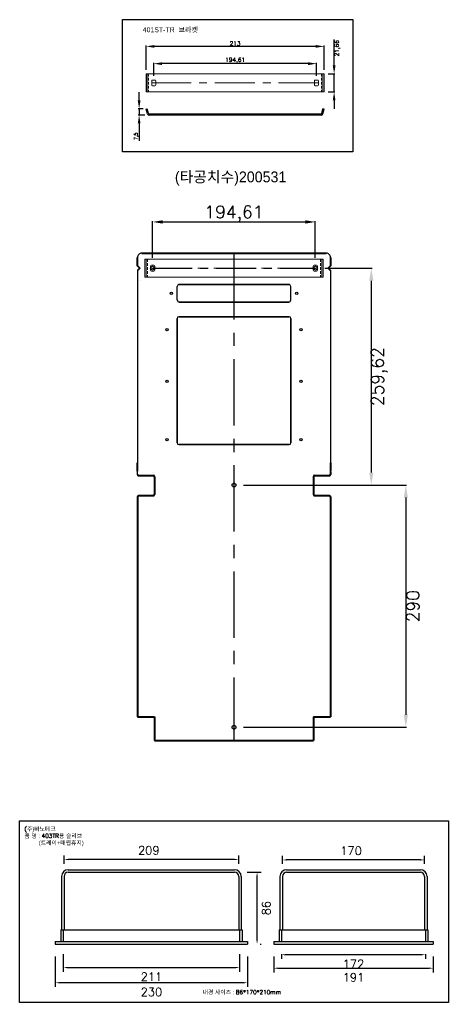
# Model space of a CAD drawing. Header units: millimetres. Extents: x 281 to 1739, y 83 to 1446.
# Drawn here: x 1226 to 1739, y 141 to 1317 of the extents above; entities that cross this region are included whole.
import ezdxf

# ---------------------------------------------------------------- set-up
doc = ezdxf.new("R2010")
doc.units = ezdxf.units.MM
doc.header["$LTSCALE"] = 0.5
doc.linetypes.add('CENTER', pattern=[50.8, 31.75, -6.35, 6.35, -6.35])
doc.linetypes.add('HIDDEN', pattern=[9.525, 6.35, -3.175])
doc.layers.add('CAVITY', color=171, linetype='Continuous')
doc.layers.add('DIM', color=7, linetype='Continuous')
doc.styles.get("Standard").update_dxf_attribs({"font": 'txt.shx', "bigfont": 'whgtxt.shx'})
doc.dimstyles.new('ISO-25', dxfattribs={"dimtxt": 20, "dimasz": 10, "dimexe": 5, "dimexo": 15, "dimgap": 6, "dimtad": 2, "dimtxsty": 'Standard', "dimcen": 2.5, "dimadec": 0, "dimazin": 0, "dimtfac": 1, "dimtmove": 0, "dimatfit": 3, "dimfxl": 1, "dimarcsym": 0})

# ---------------------------------------------------------------- blocks, each defined once
blk = doc.blocks.new('*D25')
at = {"color": 0, "linetype": 'ByBlock', "lineweight": -2, "transparency": 16777216}
for p, q in [((1529.7, 195.6), (1529.7, 176.7)), ((1720.7, 195.6), (1720.7, 176.7)), ((1534.7, 181.7), (1715.7, 181.7))]:
    blk.add_line(p, q, dxfattribs=at)
at = {"color": 0, "linetype": 'ByBlock', "transparency": 16777216}
for points in [[(1534.7, 182.5), (1534.7, 180.9), (1529.7, 181.7)], [(1715.7, 182.5), (1715.7, 180.9), (1720.7, 181.7)]]:
    blk.add_solid(points, dxfattribs=at)
at = {"layer": 'Defpoints', "color": 0, "linetype": 'ByBlock', "transparency": 16777216}
for p in [(1529.7, 210.6), (1720.7, 210.6), (1720.7, 181.7)]:
    blk.add_point(p, dxfattribs=at)
at = {"color": 7, "linetype": 'ByBlock', "transparency": 16777216, "insert": (1625.2, 170.7), "char_height": 10, "attachment_point": 5}
blk.add_mtext('191', dxfattribs=at)
blk = doc.blocks.new('*D26')
at = {"color": 0, "linetype": 'ByBlock', "lineweight": -2, "transparency": 16777216}
for p, q in [((1539.2, 198.6), (1539.2, 192.8)), ((1706.2, 197.8), (1544.2, 197.8)), ((1711.2, 198.6), (1711.2, 192.8))]:
    blk.add_line(p, q, dxfattribs=at)
at = {"color": 0, "linetype": 'ByBlock', "transparency": 16777216}
for points in [[(1544.2, 198.7), (1544.2, 197), (1539.2, 197.8)], [(1706.2, 198.7), (1706.2, 197), (1711.2, 197.8)]]:
    blk.add_solid(points, dxfattribs=at)
at = {"layer": 'Defpoints', "color": 0, "linetype": 'ByBlock', "transparency": 16777216}
for p in [(1539.2, 213.6), (1711.2, 213.6), (1539.2, 197.8)]:
    blk.add_point(p, dxfattribs=at)
at = {"color": 7, "linetype": 'ByBlock', "transparency": 16777216, "insert": (1625.2, 186.8), "char_height": 10, "attachment_point": 5}
blk.add_mtext('172', dxfattribs=at)
blk = doc.blocks.new('*D23')
at = {"color": 0, "linetype": 'ByBlock', "lineweight": -2, "transparency": 16777216}
for p, q in [((1540.2, 306.6), (1540.2, 316.3)), ((1705.2, 311.3), (1545.2, 311.3)), ((1710.2, 306.6), (1710.2, 316.3))]:
    blk.add_line(p, q, dxfattribs=at)
at = {"color": 0, "linetype": 'ByBlock', "transparency": 16777216}
for points in [[(1545.2, 312.1), (1545.2, 310.5), (1540.2, 311.3)], [(1705.2, 312.1), (1705.2, 310.5), (1710.2, 311.3)]]:
    blk.add_solid(points, dxfattribs=at)
at = {"layer": 'Defpoints', "color": 0, "linetype": 'ByBlock', "transparency": 16777216}
for p in [(1540.2, 311.3), (1540.2, 291.6), (1710.2, 291.6)]:
    blk.add_point(p, dxfattribs=at)
at = {"color": 7, "linetype": 'ByBlock', "transparency": 16777216, "insert": (1622.3, 322.3), "char_height": 10, "attachment_point": 5}
blk.add_mtext('170', dxfattribs=at)
blk = doc.blocks.new('*D27')
at = {"color": 0, "linetype": 'ByBlock', "lineweight": -2, "transparency": 16777216}
for p, q in [((1268.4, 195.6), (1268.4, 159.3)), ((1498.4, 195.6), (1498.4, 159.3)), ((1493.4, 164.3), (1273.4, 164.3))]:
    blk.add_line(p, q, dxfattribs=at)
at = {"color": 0, "linetype": 'ByBlock', "transparency": 16777216}
for points in [[(1273.4, 165.1), (1273.4, 163.5), (1268.4, 164.3)], [(1493.4, 165.1), (1493.4, 163.5), (1498.4, 164.3)]]:
    blk.add_solid(points, dxfattribs=at)
at = {"layer": 'Defpoints', "color": 0, "linetype": 'ByBlock', "transparency": 16777216}
for p in [(1268.4, 210.6), (1498.4, 210.6), (1268.4, 164.3)]:
    blk.add_point(p, dxfattribs=at)
at = {"color": 7, "linetype": 'ByBlock', "transparency": 16777216, "insert": (1383.4, 153.3), "char_height": 10, "attachment_point": 5}
blk.add_mtext('230', dxfattribs=at)
blk = doc.blocks.new('*D28')
at = {"color": 0, "linetype": 'ByBlock', "lineweight": -2, "transparency": 16777216}
for p, q in [((1277.9, 198.6), (1277.9, 177.5)), ((1488.9, 198.6), (1488.9, 177.5)), ((1282.9, 182.5), (1483.9, 182.5))]:
    blk.add_line(p, q, dxfattribs=at)
at = {"color": 0, "linetype": 'ByBlock', "transparency": 16777216}
for points in [[(1282.9, 183.3), (1282.9, 181.6), (1277.9, 182.5)], [(1483.9, 183.3), (1483.9, 181.6), (1488.9, 182.5)]]:
    blk.add_solid(points, dxfattribs=at)
at = {"layer": 'Defpoints', "color": 0, "linetype": 'ByBlock', "transparency": 16777216}
for p in [(1277.9, 213.6), (1488.9, 213.6), (1488.9, 182.5)]:
    blk.add_point(p, dxfattribs=at)
at = {"color": 7, "linetype": 'ByBlock', "transparency": 16777216, "insert": (1383.4, 171.5), "char_height": 10, "attachment_point": 5}
blk.add_mtext('211', dxfattribs=at)
blk = doc.blocks.new('*D24')
at = {"color": 0, "linetype": 'ByBlock', "lineweight": -2, "transparency": 16777216}
for p, q in [((1278.9, 306.6), (1278.9, 316.8)), ((1482.9, 311.8), (1283.9, 311.8)), ((1487.9, 306.6), (1487.9, 316.8))]:
    blk.add_line(p, q, dxfattribs=at)
at = {"color": 0, "linetype": 'ByBlock', "transparency": 16777216}
for points in [[(1283.9, 312.6), (1283.9, 311), (1278.9, 311.8)], [(1482.9, 312.6), (1482.9, 311), (1487.9, 311.8)]]:
    blk.add_solid(points, dxfattribs=at)
at = {"layer": 'Defpoints', "color": 0, "linetype": 'ByBlock', "transparency": 16777216}
for p in [(1278.9, 311.8), (1278.9, 291.6), (1487.9, 291.6)]:
    blk.add_point(p, dxfattribs=at)
at = {"color": 7, "linetype": 'ByBlock', "transparency": 16777216, "insert": (1380.3, 322.8), "char_height": 10, "attachment_point": 5}
blk.add_mtext('209', dxfattribs=at)
blk = doc.blocks.new('*D29')
at = {"color": 0, "linetype": 'ByBlock', "lineweight": -2, "transparency": 16777216}
for p, q in [((1497.9, 296.6), (1514.8, 296.6)), ((1509.8, 215.6), (1509.8, 291.6)), ((1513.4, 210.6), (1514.8, 210.6))]:
    blk.add_line(p, q, dxfattribs=at)
at = {"color": 0, "linetype": 'ByBlock', "transparency": 16777216}
for points in [[(1509, 291.6), (1510.6, 291.6), (1509.8, 296.6)], [(1509, 215.6), (1510.6, 215.6), (1509.8, 210.6)]]:
    blk.add_solid(points, dxfattribs=at)
at = {"layer": 'Defpoints', "color": 0, "linetype": 'ByBlock', "transparency": 16777216}
for p in [(1482.9, 296.6), (1509.8, 296.6), (1498.4, 210.6)]:
    blk.add_point(p, dxfattribs=at)
at = {"color": 0, "linetype": 'ByBlock', "transparency": 16777216, "insert": (1520.8, 253.6), "char_height": 10, "attachment_point": 5, "rotation": 90}
blk.add_mtext('86', dxfattribs=at)
blk = doc.blocks.new('*D80')
at = {"color": 0, "lineweight": -2, "transparency": 16777216}
for p, q in [((1384.9, 1032.2), (1384.9, 1076.1)), ((1396.9, 1075.1), (1567.5, 1075.1)), ((1579.5, 1032.2), (1579.5, 1076.1))]:
    blk.add_line(p, q, dxfattribs=at)
at = {"color": 0, "transparency": 16777216}
for points in [[(1396.9, 1077.1), (1396.9, 1073.1), (1384.9, 1075.1)], [(1567.5, 1077.1), (1567.5, 1073.1), (1579.5, 1075.1)]]:
    blk.add_solid(points, dxfattribs=at)
at = {"layer": 'Defpoints', "color": 0, "transparency": 16777216}
for p in [(1579.5, 1075.1), (1384.9, 1023.2), (1579.5, 1023.2)]:
    blk.add_point(p, dxfattribs=at)
at = {"color": 7, "transparency": 16777216, "insert": (1482.2, 1084.8), "char_height": 15, "attachment_point": 5}
blk.add_mtext('194,61', dxfattribs=at)
blk = doc.blocks.new('*D81')
at = {"color": 0, "lineweight": -2, "transparency": 16777216}
for p, q in [((1591, 1019.8), (1647.5, 1019.8)), ((1646.5, 1004.8), (1646.5, 775.1)), ((1493.5, 760.1), (1647.5, 760.1))]:
    blk.add_line(p, q, dxfattribs=at)
at = {"color": 0, "transparency": 16777216}
for points in [[(1644, 1004.8), (1649, 1004.8), (1646.5, 1019.8)], [(1644, 775.1), (1649, 775.1), (1646.5, 760.1)]]:
    blk.add_solid(points, dxfattribs=at)
at = {"layer": 'Defpoints', "color": 0, "transparency": 16777216}
for p in [(1582, 1019.8), (1484.5, 760.1), (1646.5, 760.1)]:
    blk.add_point(p, dxfattribs=at)
at = {"color": 7, "transparency": 16777216, "insert": (1656.2, 889.9), "char_height": 15, "attachment_point": 5, "rotation": 90}
blk.add_mtext('259,62', dxfattribs=at)
blk = doc.blocks.new('*D82')
at = {"color": 0, "lineweight": -2, "transparency": 16777216}
for p, q in [((1493.5, 760.1), (1688.8, 760.1)), ((1687.8, 745.1), (1687.8, 485.1)), ((1493.5, 470.1), (1688.8, 470.1))]:
    blk.add_line(p, q, dxfattribs=at)
at = {"color": 0, "transparency": 16777216}
for points in [[(1685.3, 745.1), (1690.3, 745.1), (1687.8, 760.1)], [(1685.3, 485.1), (1690.3, 485.1), (1687.8, 470.1)]]:
    blk.add_solid(points, dxfattribs=at)
at = {"layer": 'Defpoints', "color": 0, "transparency": 16777216}
for p in [(1484.5, 760.1), (1484.5, 470.1), (1687.8, 470.1)]:
    blk.add_point(p, dxfattribs=at)
at = {"color": 7, "transparency": 16777216, "insert": (1696.3, 615.1), "char_height": 15, "attachment_point": 5, "rotation": 90}
blk.add_mtext('290', dxfattribs=at)
blk = doc.blocks.new('*D103')
at = {"color": 0, "lineweight": -2, "ltscale": 0.3, "transparency": 16777216}
for p, q in [((1602, 1262.4), (1602, 1293.6)), ((1595.1, 1252.4), (1603, 1252.4)), ((1602, 1230.7), (1602, 1252.4)), ((1595.1, 1230.7), (1603, 1230.7)), ((1602, 1220.7), (1602, 1210.7))]:
    blk.add_line(p, q, dxfattribs=at)
at = {"color": 0, "ltscale": 0.3, "transparency": 16777216}
for points in [[(1600.4, 1262.4), (1603.7, 1262.4), (1602, 1252.4)], [(1600.4, 1220.7), (1603.7, 1220.7), (1602, 1230.7)]]:
    blk.add_solid(points, dxfattribs=at)
at = {"layer": 'Defpoints', "color": 0, "ltscale": 0.3, "transparency": 16777216}
for p in [(1590.1, 1252.4), (1590.1, 1230.7), (1602, 1230.7)]:
    blk.add_point(p, dxfattribs=at)
at = {"color": 7, "ltscale": 0.3, "transparency": 16777216, "insert": (1605.9, 1283), "char_height": 5, "attachment_point": 5, "rotation": 90}
blk.add_mtext('21,66', dxfattribs=at)
blk = doc.blocks.new('*D101')
at = {"color": 0, "lineweight": -2, "ltscale": 0.3, "transparency": 16777216}
for p, q in [((1377.1, 1257.4), (1377.1, 1286.3)), ((1580.1, 1285.3), (1387.1, 1285.3)), ((1590.1, 1257.4), (1590.1, 1286.3))]:
    blk.add_line(p, q, dxfattribs=at)
at = {"color": 0, "ltscale": 0.3, "transparency": 16777216}
for points in [[(1387.1, 1286.9), (1387.1, 1283.6), (1377.1, 1285.3)], [(1580.1, 1286.9), (1580.1, 1283.6), (1590.1, 1285.3)]]:
    blk.add_solid(points, dxfattribs=at)
at = {"layer": 'Defpoints', "color": 0, "ltscale": 0.3, "transparency": 16777216}
for p in [(1377.1, 1285.3), (1377.1, 1252.4), (1590.1, 1252.4)]:
    blk.add_point(p, dxfattribs=at)
at = {"color": 7, "ltscale": 0.3, "transparency": 16777216, "insert": (1483.6, 1288.8), "char_height": 5, "attachment_point": 5}
blk.add_mtext('213', dxfattribs=at)
blk = doc.blocks.new('*D102')
at = {"color": 0, "lineweight": -2, "ltscale": 0.3, "transparency": 16777216}
for p, q in [((1386.2, 1250), (1386.2, 1265.6)), ((1570.9, 1264.6), (1396.2, 1264.6)), ((1580.9, 1250), (1580.9, 1265.6))]:
    blk.add_line(p, q, dxfattribs=at)
at = {"color": 0, "ltscale": 0.3, "transparency": 16777216}
for points in [[(1396.2, 1266.3), (1396.2, 1262.9), (1386.2, 1264.6)], [(1570.9, 1266.3), (1570.9, 1262.9), (1580.9, 1264.6)]]:
    blk.add_solid(points, dxfattribs=at)
at = {"layer": 'Defpoints', "color": 0, "ltscale": 0.3, "transparency": 16777216}
for p in [(1386.2, 1264.6), (1386.2, 1245), (1580.9, 1245)]:
    blk.add_point(p, dxfattribs=at)
at = {"color": 7, "ltscale": 0.3, "transparency": 16777216, "insert": (1483.6, 1268.5), "char_height": 5, "attachment_point": 5}
blk.add_mtext('194,61', dxfattribs=at)
blk = doc.blocks.new('*D104')
at = {"color": 0, "lineweight": -2, "ltscale": 0.3, "transparency": 16777216}
for p, q in [((1368.7, 1220.5), (1368.7, 1230.5)), ((1373.4, 1210.5), (1367.7, 1210.5)), ((1375.6, 1203), (1367.7, 1203)), ((1368.7, 1210.5), (1368.7, 1203)), ((1368.7, 1193), (1368.7, 1172.3))]:
    blk.add_line(p, q, dxfattribs=at)
at = {"color": 0, "ltscale": 0.3, "transparency": 16777216}
for points in [[(1367.1, 1220.5), (1370.4, 1220.5), (1368.7, 1210.5)], [(1367.1, 1193), (1370.4, 1193), (1368.7, 1203)]]:
    blk.add_solid(points, dxfattribs=at)
at = {"layer": 'Defpoints', "color": 0, "ltscale": 0.3, "transparency": 16777216}
for p in [(1368.7, 1203), (1378.4, 1210.5), (1380.6, 1203)]:
    blk.add_point(p, dxfattribs=at)
at = {"color": 7, "ltscale": 0.3, "transparency": 16777216, "insert": (1365.4, 1177.6), "char_height": 4, "attachment_point": 5, "rotation": 90}
blk.add_mtext('7,5', dxfattribs=at)

msp = doc.modelspace()

# ---------------------------------------------------------------- linework, layer by layer
at = {"lineweight": 13, "ltscale": 0.3}
for p, q in [((1377.051, 1230.733), (1377.051, 1252.393)), ((1377.051, 1252.393), (1590.051, 1252.393)), ((1378.401, 1230.733), (1378.401, 1252.393)), ((1588.701, 1252.393), (1588.701, 1230.733)), ((1590.051, 1252.393), (1590.051, 1230.733)), ((1383.826, 1239.143), (1383.826, 1243.983)), ((1384.826, 1244.983), (1387.666, 1244.983)), ((1387.666, 1238.143), (1384.826, 1238.143)), ((1388.666, 1243.983), (1388.666, 1239.143)), ((1578.436, 1239.143), (1578.436, 1243.983)), ((1579.436, 1244.983), (1582.276, 1244.983)), ((1582.276, 1238.143), (1579.436, 1238.143)), ((1583.276, 1243.983), (1583.276, 1239.143)), ((1590.051, 1230.733), (1377.051, 1230.733)), ((1375.737, 1008.926), (1375.737, 1030.586)), ((1375.737, 1030.586), (1588.737, 1030.586)), ((1377.087, 1008.926), (1377.087, 1030.586)), ((1587.387, 1030.586), (1587.387, 1008.926)), ((1588.737, 1030.586), (1588.737, 1008.926)), ((1382.512, 1017.336), (1382.512, 1022.176)), ((1383.512, 1023.176), (1386.352, 1023.176)), ((1386.352, 1016.336), (1383.512, 1016.336)), ((1387.352, 1022.176), (1387.352, 1017.336)), ((1577.122, 1017.336), (1577.122, 1022.176)), ((1578.122, 1023.176), (1580.962, 1023.176)), ((1580.962, 1016.336), (1578.122, 1016.336)), ((1581.962, 1022.176), (1581.962, 1017.336)), ((1588.737, 1008.926), (1375.737, 1008.926))]:
    msp.add_line(p, q, dxfattribs=at)
at = {"color": 2, "linetype": 'HIDDEN', "lineweight": 13}
for p, q in [((1380.106, 1252.393), (1380.106, 1230.733)), ((1586.996, 1252.393), (1586.996, 1230.733)), ((1378.792, 1030.586), (1378.792, 1008.926)), ((1585.682, 1030.586), (1585.682, 1008.926))]:
    msp.add_line(p, q, dxfattribs=at)
at = {"color": 1, "linetype": 'CENTER', "lineweight": 13, "ltscale": 3}
for p, q in [((1583.276, 1241.563), (1383.826, 1241.563)), ((1581.962, 1019.756), (1382.512, 1019.756))]:
    msp.add_line(p, q, dxfattribs=at)
at = {"ltscale": 0.3}
for p, q in [((1377.1, 1210.09), (1378.401, 1210.451)), ((1378.673, 1204.416), (1377.1, 1210.09)), ((1379.903, 1205.033), (1378.401, 1210.451)), ((1586.502, 1202.951), (1380.6, 1202.951)), ((1586.236, 1204.301), (1380.867, 1204.301)), ((1587.199, 1205.033), (1588.701, 1210.451)), ((1588.429, 1204.416), (1590.002, 1210.09)), ((1590.002, 1210.09), (1588.701, 1210.451))]:
    msp.add_line(p, q, dxfattribs=at)
at = {"color": 6, "ltscale": 0.3}
for p, q in [((1383.826, 1202.951), (1383.826, 1204.301)), ((1388.666, 1202.951), (1388.666, 1204.301)), ((1578.436, 1202.951), (1578.436, 1204.301)), ((1583.276, 1202.951), (1583.276, 1204.301))]:
    msp.add_line(p, q, dxfattribs=at)
at = {"color": 1, "ltscale": 0.3}
for p, q in [((1386.246, 1202.951), (1386.246, 1204.301)), ((1580.856, 1202.951), (1580.856, 1204.301))]:
    msp.add_line(p, q, dxfattribs=at)
at = {"color": 1, "linetype": 'CENTER', "ltscale": 5}
msp.add_line((1482.237, 1037.771), (1482.237, 454.446), dxfattribs=at)
at = {"color": 5, "lineweight": 40}
for p, q in [((1369.662, 1019.756), (1366.662, 1022.595)), ((1369.662, 1019.756), (1366.662, 1016.917)), ((1597.812, 1022.595), (1594.812, 1019.756)), ((1594.812, 1019.756), (1597.812, 1016.917)), ((1366.662, 776.692), (1366.662, 776.69)), ((1368.162, 771.446), (1385.737, 771.446)), ((1371.985, 771.446), (1385.737, 771.446)), ((1387.237, 769.946), (1387.237, 748.946)), ((1577.237, 769.946), (1577.237, 748.946)), ((1578.737, 771.446), (1592.489, 771.446)), ((1578.737, 771.446), (1596.312, 771.446)), ((1597.812, 776.004), (1597.812, 772.946)), ((1366.662, 745.946), (1366.662, 482.446)), ((1368.162, 747.446), (1385.737, 747.446)), ((1578.737, 747.446), (1596.312, 747.446)), ((1597.812, 745.946), (1597.812, 482.446)), ((1366.662, 482.446), (1387.237, 482.446)), ((1387.237, 482.446), (1387.237, 454.446)), ((1577.237, 482.446), (1597.812, 482.446)), ((1577.237, 482.446), (1577.237, 454.446)), ((1387.237, 454.446), (1577.237, 454.446))]:
    msp.add_line(p, q, dxfattribs=at)
at = {"color": 5}
for p, q in [((1369.662, 1019.756), (1366.662, 1022.595)), ((1369.662, 1019.756), (1366.662, 1016.917)), ((1366.662, 1016.917), (1366.662, 792.3)), ((1597.812, 1022.595), (1594.812, 1019.756)), ((1594.812, 1019.756), (1597.812, 1016.917)), ((1597.812, 1016.917), (1597.812, 792.3)), ((1366.662, 792.3), (1366.662, 786.622)), ((1597.812, 792.3), (1597.812, 786.622)), ((1366.662, 772.946), (1366.662, 781.696)), ((1597.812, 776.004), (1597.812, 776.769))]:
    msp.add_line(p, q, dxfattribs=at)
at = {"color": 1, "linetype": 'CENTER', "ltscale": 3}
msp.add_line((1384.737, 1019.756), (1579.737, 1019.756), dxfattribs=at)
at = {"color": 7, "linetype": 'ByBlock', "lineweight": 25}
for p, q in [((1283.943, 299.599), (1482.943, 299.599)), ((1283.943, 296.599), (1482.943, 296.599)), ((1545.22, 299.599), (1644.72, 299.599)), ((1545.22, 296.599), (1644.72, 296.599)), ((1644.72, 299.599), (1705.22, 299.599)), ((1644.72, 296.599), (1705.22, 296.599)), ((1275.943, 291.599), (1275.943, 227.599)), ((1278.943, 291.599), (1278.943, 227.599)), ((1487.943, 291.599), (1487.943, 227.599)), ((1490.943, 291.599), (1490.943, 227.599)), ((1537.22, 291.599), (1537.22, 227.599)), ((1540.22, 291.599), (1540.22, 227.599)), ((1710.22, 291.599), (1710.22, 227.599)), ((1713.22, 291.599), (1713.22, 227.599)), ((1274.943, 227.599), (1491.943, 227.599)), ((1274.943, 227.599), (1274.943, 213.599)), ((1277.943, 227.599), (1277.943, 213.599)), ((1488.943, 227.599), (1488.943, 213.599)), ((1491.943, 227.599), (1491.943, 213.599)), ((1536.22, 227.599), (1644.72, 227.599)), ((1536.22, 227.599), (1536.22, 213.599)), ((1539.22, 227.599), (1539.22, 213.599)), ((1644.72, 227.599), (1714.22, 227.599)), ((1711.22, 227.599), (1711.22, 213.599)), ((1714.22, 227.599), (1714.22, 213.599)), ((1268.443, 213.599), (1498.443, 213.599)), ((1268.443, 213.599), (1268.443, 210.599)), ((1498.443, 213.599), (1498.443, 210.599)), ((1498.443, 213.599), (1498.443, 210.599)), ((1529.72, 213.599), (1644.72, 213.599)), ((1529.72, 213.599), (1529.72, 210.599)), ((1644.72, 213.599), (1720.72, 213.599)), ((1720.72, 213.599), (1720.72, 210.599)), ((1720.72, 213.599), (1720.72, 210.599)), ((1268.443, 210.599), (1498.443, 210.599)), ((1529.72, 210.599), (1644.72, 210.599)), ((1644.72, 210.599), (1720.72, 210.599))]:
    msp.add_line(p, q, dxfattribs=at)
at = {"color": 3, "ltscale": 0.3}
msp.add_lwpolyline([(1624.546, 1317.283), (1624.546, 1158.985), (1348.693, 1158.985), (1348.693, 1317.283)], close=True, dxfattribs=at)
at = {"color": 3, "linetype": 'ByBlock'}
msp.add_lwpolyline([(1225.797, 358.126), (1738.678, 358.126), (1738.678, 140.832), (1225.797, 140.832)], close=True, dxfattribs=at)
for centre in [(1384.737, 1019.756), (1579.737, 1019.756), (1482.237, 760.133), (1482.237, 470.133)]:
    msp.add_circle(centre, 2.25)
at = {"color": 6}
for centre in [(1407.315, 989.748), (1557.315, 989.748), (1402.237, 946.307), (1562.237, 946.307), (1402.237, 884.307), (1562.237, 884.307), (1402.237, 814.307), (1562.237, 814.307)]:
    msp.add_circle(centre, 1.425, dxfattribs=at)
at = {"lineweight": 13, "ltscale": 0.3}
for centre, start, end in [((1384.826, 1243.983), 90, 180), ((1384.826, 1239.143), 180, 270), ((1387.666, 1243.983), 0, 90), ((1387.666, 1239.143), 270, 0), ((1579.436, 1243.983), 90, 180), ((1579.436, 1239.143), 180, 270), ((1582.276, 1243.983), 0, 90), ((1582.276, 1239.143), 270, 0), ((1383.512, 1022.176), 90, 180), ((1383.512, 1017.336), 180, 270), ((1386.352, 1022.176), 0, 90), ((1386.352, 1017.336), 270, 0), ((1578.122, 1022.176), 90, 180), ((1578.122, 1017.336), 180, 270), ((1580.962, 1022.176), 0, 90), ((1580.962, 1017.336), 270, 0)]:
    msp.add_arc(centre, 1, start, end, dxfattribs=at)
at = {"ltscale": 0.3}
for centre, radius, start, end in [((1380.6, 1204.951), 2, 195.495277, 270), ((1380.867, 1205.301), 1, 195.495277, 270), ((1586.236, 1205.301), 1, 270, 344.504723), ((1586.502, 1204.951), 2, 270, 344.504723)]:
    msp.add_arc(centre, radius, start, end, dxfattribs=at)
at = {"color": 5, "lineweight": 40}
for centre, start, end in [((1368.162, 772.946), 180, 270), ((1385.737, 769.946), 0, 90), ((1578.737, 769.946), 90, 180), ((1596.312, 772.946), 270, 0), ((1368.162, 745.946), 90, 180), ((1385.737, 748.946), 270, 0), ((1578.737, 748.946), 180, 270), ((1596.312, 745.946), 0, 90)]:
    msp.add_arc(centre, 1.5, start, end, dxfattribs=at)
at = {"color": 7, "linetype": 'ByBlock', "lineweight": 25}
for centre, radius, start, end in [((1283.943, 291.599), 8, 90, 180), ((1283.943, 291.599), 5, 90, 180), ((1482.943, 291.599), 8, 360, 90), ((1482.943, 291.599), 5, 360, 90), ((1545.22, 291.599), 8, 90, 180), ((1545.22, 291.599), 5, 90, 180), ((1705.22, 291.599), 8, 360, 90), ((1705.22, 291.599), 5, 360, 90)]:
    msp.add_arc(centre, radius, start, end, dxfattribs=at)
at = {"layer": 'CAVITY', "color": 5, "lineweight": 40}
for p, q in [((1371.985, 1037.771), (1592.489, 1037.771)), ((1366.662, 1022.595), (1366.662, 1032.448)), ((1597.812, 1032.448), (1597.812, 1022.595)), ((1366.662, 776.769), (1366.662, 786.622)), ((1597.812, 786.622), (1597.812, 776.769))]:
    msp.add_line(p, q, dxfattribs=at)
at = {"layer": 'CAVITY', "color": 5}
for p, q in [((1371.985, 1037.771), (1592.489, 1037.771)), ((1366.662, 1022.595), (1366.662, 1032.448)), ((1597.812, 1032.448), (1597.812, 1022.595)), ((1366.662, 776.769), (1366.662, 786.622)), ((1597.812, 786.622), (1597.812, 776.769)), ((1386.221, 774.648), (1386.26, 774.725))]:
    msp.add_line(p, q, dxfattribs=at)
at = {"layer": 'CAVITY', "lineweight": 40}
msp.add_line((1370.152, 1004.756), (1370.084, 1004.722), dxfattribs=at)
at = {"layer": 'CAVITY'}
for p, q in [((1370.152, 1004.756), (1370.084, 1004.722)), ((1547.659, 1000.248), (1416.659, 1000.248)), ((1416.815, 1000.248), (1547.815, 1000.248)), ((1414.315, 981.748), (1414.315, 997.748)), ((1550.159, 981.748), (1550.159, 997.748)), ((1416.659, 979.248), (1547.659, 979.248)), ((1547.815, 979.248), (1416.815, 979.248)), ((1414.237, 810.609), (1414.237, 959.609)), ((1414.237, 959.609), (1414.237, 810.609)), ((1416.237, 961.609), (1548.237, 961.609)), ((1548.237, 961.609), (1416.237, 961.609)), ((1550.237, 959.609), (1550.237, 810.609)), ((1550.237, 810.609), (1550.237, 959.609)), ((1548.237, 808.609), (1416.237, 808.609)), ((1416.237, 808.609), (1548.237, 808.609))]:
    msp.add_line(p, q, dxfattribs=at)
at = {"layer": 'CAVITY', "color": 5}
for centre, start, end in [((1371.985, 1032.448), 89.993479, 180.006521), ((1592.49, 1032.448), 359.993479, 90.006521)]:
    msp.add_arc(centre, 5.323, start, end, dxfattribs=at)
at = {"layer": 'CAVITY'}
for centre, radius, start, end in [((1416.815, 997.748), 2.5, 90, 180), ((1547.659, 997.748), 2.5, 0, 90), ((1416.815, 981.748), 2.5, 180, 270), ((1547.659, 981.748), 2.5, 270, 0), ((1416.237, 959.609), 2, 90, 180), ((1416.237, 959.609), 2, 90, 180), ((1548.237, 959.609), 2, 0, 90), ((1548.237, 959.609), 2, 0, 90), ((1416.237, 810.609), 2, 180, 270), ((1416.237, 810.609), 2, 180, 270), ((1548.237, 810.609), 2, 270, 0), ((1548.237, 810.609), 2, 270, 0)]:
    msp.add_arc(centre, radius, start, end, dxfattribs=at)

# ---------------------------------------------------------------- texts
at = {"color": 7, "linetype": 'ByBlock', "attachment_point": 1}
for s, insert, char_height in [('{\\fGulim|b0|i0|c129|p50;(타공치수)200531}', (1411.531, 1135.516), 13), ('({\\fGulim|b0|i0|c129|p50;주)바노테크\\P품 명 : }403TR{\\fGulim|b0|i0|c129|p50;용 슬리브\\P         (트레이+매립휴지)}', (1231.494, 350.944), 5), ('{\\fGulim|b0|i0|c129|p50;내경 사이즈 : }86*170*210mm', (1444.609, 155.583), 5)]:
    msp.add_mtext_dynamic_manual_height_columns(s, width=558.57284, gutter_width=12.5, heights=[0], dxfattribs=dict(at, insert=insert, char_height=char_height))
at = {"layer": 'DIM', "insert": (1373.063, 1308.24), "char_height": 6, "width": 217.68413, "attachment_point": 1}
msp.add_mtext('{\\fGulim|b0|i0|c129|p50;401ST-TR  브라켓}', dxfattribs=at)

# ---------------------------------------------------------------- dimensions: what is measured, and where the dimension line sits
at = {"color": 5, "ltscale": 0.3}
for base, p1, p2, picture, middle in [((1377.051, 1285.263), (1590.051, 1252.393), (1377.051, 1252.393), '*D101', (1483.551, 1285.263)), ((1386.246, 1264.6), (1580.856, 1244.983), (1386.246, 1244.983), '*D102', (1483.551, 1264.6))]:
    dim = msp.add_linear_dim(base=base, p1=p1, p2=p2, dimstyle='ISO-25', override={"dimtxt": 5, "dimexe": 1, "dimexo": 5, "dimgap": 1, "dimclrt": 7}, dxfattribs=at)
    dim.commit()
    dim.dimension.update_dxf_attribs({"geometry": picture, "text_midpoint": middle, "dimtype": 160})
for base, p1, p2, override, picture, middle in [((1602.018, 1230.733), (1590.051, 1252.393), (1590.051, 1230.733), {"dimtxt": 5, "dimexe": 1, "dimexo": 5, "dimgap": 1, "dimclrt": 7}, '*D103', (1602.018, 1282.976)), ((1368.732, 1202.951), (1378.401, 1210.451), (1380.6, 1202.951), {"dimtxt": 4, "dimexe": 1, "dimexo": 5, "dimgap": 1, "dimclrt": 7}, '*D104', (1368.732, 1177.617))]:
    dim = msp.add_linear_dim(base=base, p1=p1, p2=p2, angle=270, dimstyle='ISO-25', override=override, dxfattribs=at)
    dim.commit()
    dim.dimension.update_dxf_attribs({"geometry": picture, "text_midpoint": middle, "dimtype": 160})
at = {"color": 3}
dim = msp.add_linear_dim(base=(1579.542, 1075.055), p1=(1384.932, 1023.176), p2=(1579.542, 1023.176), dimstyle='ISO-25', override={"dimtxt": 15, "dimasz": 12, "dimexe": 1, "dimexo": 9, "dimgap": 1, "dimclrt": 7}, dxfattribs=at)
dim.commit()
dim.dimension.update_dxf_attribs({"geometry": '*D80', "text_midpoint": (1482.237, 1084.805)})
for base, p1, p2, picture, middle in [((1646.498, 760.133), (1581.962, 1019.756), (1484.487, 760.133), '*D81', (1656.248, 889.945)), ((1687.78, 470.133), (1484.487, 760.133), (1484.487, 470.133), '*D82', (1696.28, 615.133))]:
    dim = msp.add_linear_dim(base=base, p1=p1, p2=p2, angle=90, dimstyle='ISO-25', override={"dimtxt": 15, "dimasz": 15, "dimexe": 1, "dimexo": 9, "dimgap": 1, "dimclrt": 7}, dxfattribs=at)
    dim.commit()
    dim.dimension.update_dxf_attribs({"geometry": picture, "text_midpoint": middle})
at = {"color": 5, "linetype": 'ByBlock'}
for base, p1, p2, picture, middle in [((1278.943, 311.792), (1487.943, 291.599), (1278.943, 291.599), '*D24', (1380.321, 311.792)), ((1540.22, 311.292), (1710.22, 291.599), (1540.22, 291.599), '*D23', (1622.334, 311.292)), ((1488.943, 182.465), (1277.943, 213.599), (1488.943, 213.599), '*D28', (1383.443, 182.465))]:
    dim = msp.add_linear_dim(base=base, p1=p1, p2=p2, dimstyle='ISO-25', override={"dimtxt": 10, "dimasz": 5, "dimclrt": 7}, dxfattribs=at)
    dim.commit()
    dim.dimension.update_dxf_attribs({"geometry": picture, "text_midpoint": middle, "dimtype": 160})
dim = msp.add_linear_dim(base=(1509.794, 296.599), p1=(1498.443, 210.599), p2=(1482.943, 296.599), angle=90, dimstyle='ISO-25', override={"dimtxt": 10, "dimasz": 5}, dxfattribs=at)
dim.commit()
dim.dimension.update_dxf_attribs({"geometry": '*D29', "text_midpoint": (1509.794, 253.599), "dimtype": 160})
for base, p1, p2, picture, middle in [((1539.22, 197.829), (1711.22, 213.599), (1539.22, 213.599), '*D26', (1625.22, 186.829)), ((1268.443, 164.295), (1498.443, 210.599), (1268.443, 210.599), '*D27', (1383.443, 153.295)), ((1720.72, 181.704), (1529.72, 210.599), (1720.72, 210.599), '*D25', (1625.22, 170.704))]:
    dim = msp.add_linear_dim(base=base, p1=p1, p2=p2, dimstyle='ISO-25', override={"dimtxt": 10, "dimasz": 5, "dimclrt": 7}, dxfattribs=at)
    dim.commit()
    dim.dimension.update_dxf_attribs({"geometry": picture, "text_midpoint": middle})

doc.saveas('drawing.dxf')
